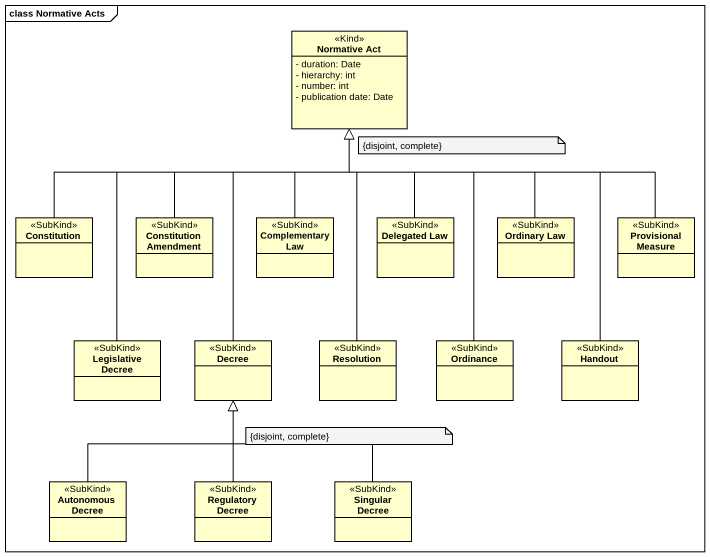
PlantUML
@startuml
mainframe class Normative Acts
hide circle
hide empty members
skinparam classAttributeIconSize 0
class "Normative Act" as Normative_Act <<Kind>> {
  - duration: Date
  - hierarchy: int
  - number: int
  - publication date: Date
}
class Constitution <<SubKind>>
class "Constitution Amendment" as Constitution_Amendment <<SubKind>>
class "Complementary Law" as Complementary_Law <<SubKind>>
class "Delegated Law" as Delegated_Law <<SubKind>>
class "Ordinary Law" as Ordinary_Law <<SubKind>>
class "Provisional Measure" as Provisional_Measure <<SubKind>>
class "Legislative Decree" as Legislative_Decree <<SubKind>>
class Decree <<SubKind>>
class Resolution <<SubKind>>
class Ordinance <<SubKind>>
class Handout <<SubKind>>
class "Autonomous Decree" as Autonomous_Decree <<SubKind>>
class "Regulatory Decree" as Regulatory_Decree <<SubKind>>
class "Singular Decree" as Singular_Decree <<SubKind>>
Constitution -right-|> Normative_Act
Constitution_Amendment -up-|> Normative_Act
Complementary_Law -up-|> Normative_Act
Delegated_Law -up-|> Normative_Act
Ordinary_Law -up-|> Normative_Act
Provisional_Measure -left-|> Normative_Act
Legislative_Decree -up-|> Normative_Act
Decree -up-|> Normative_Act
Resolution -up-|> Normative_Act
Ordinance -up-|> Normative_Act
Handout -up-|> Normative_Act
Autonomous_Decree -up-|> Decree
Regulatory_Decree -up-|> Decree
Singular_Decree -up-|> Decree
note as N1
  {disjoint, complete}
end note
note as N2
  {disjoint, complete}
end note
@enduml
